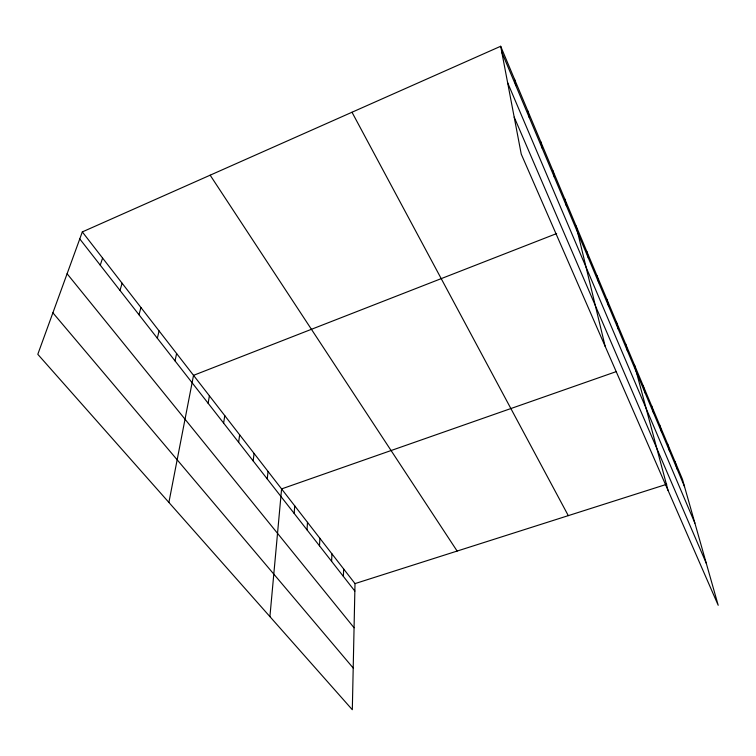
<?xml version="1.0" encoding="UTF-8"?>
<svg xmlns="http://www.w3.org/2000/svg" width="756" height="756" viewBox="0 0 756 756"><rect width="100%" height="100%" fill="white"/><g stroke="black" fill="none" stroke-linecap="round" stroke-linejoin="round"><path stroke-width="1.13" d="M82.319 231.912L355.008 583.604L352.315 709.733L37.8 354.299L82.319 231.912L500.68 46.267L682.441 479.266L718.2 605.282L521.243 154.111L500.68 46.267M343.394 576.431L343.63 568.928M331.619 561.349L331.931 553.836M319.495 545.823L319.892 538.31M307.012 529.843L307.503 522.33M294.15 513.39L294.745 505.877M269.911 616.603L281.591 488.915L616.008 371.697M267.246 478.945L268.04 471.442M253.165 460.905L254.073 453.42M238.631 442.298L239.652 434.832M223.615 423.086L224.778 415.639M208.117 403.241L209.412 395.823M168.89 502.447L193.527 375.345L556.652 233.557M175.023 360.877L176.611 353.524M157.333 338.225L159.091 330.93M139 314.761L140.937 307.512M119.987 290.417L122.113 283.245M100.255 265.167L102.589 258.061M355.008 583.604L666.745 484.265M52.892 312.823L353.203 668.02M67.104 273.748L354.063 627.763M79.767 238.934L354.847 591.088M210.159 175.184L457.134 551.058M352.003 112.247L568.295 515.639M514.193 117.123L706.302 563.343M507.626 82.688L694.887 523.114M501.842 52.344L684.549 486.675M675.07 461.708L677.159 469.107M667.472 443.602L669.532 450.992M659.629 424.929L661.67 432.3M651.54 405.651L653.553 413.003M643.186 385.758L645.17 393.073M634.558 365.195L668.039 490.37M625.637 343.942L627.546 351.181M616.414 321.962L618.285 329.153M606.86 299.215L608.693 306.35M596.975 275.666L598.752 282.735M586.732 251.266L588.461 258.259M576.11 225.959L605.169 346.361M564.751 198.904L566.357 205.717M552.948 170.78L554.479 177.48M540.672 141.523L542.118 148.091M527.886 111.075L529.247 117.501M514.571 79.352L515.828 85.608"/></g></svg>
